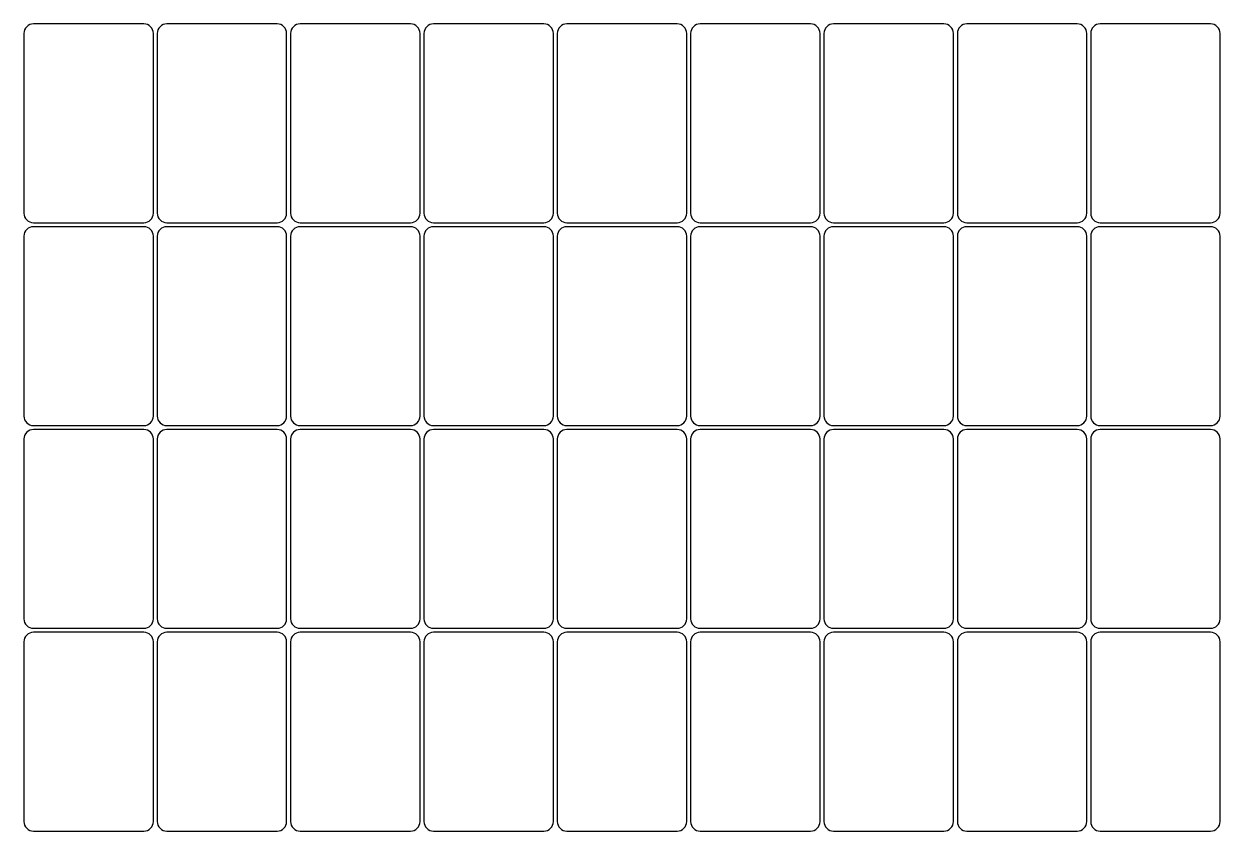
# Model space of a CAD drawing. Header units: millimetres. Extents: x 26 to 405, y -268 to -12.
import ezdxf

# ---------------------------------------------------------------- set-up
doc = ezdxf.new("R2010")
doc.units = ezdxf.units.MM

msp = doc.modelspace()

# ---------------------------------------------------------------- linework, layer by layer
for points in [[(64.42, -74.85, 0.414214), (67.42, -71.85), (67.42, -14.85, 0.414214), (64.42, -11.85), (29.42, -11.85, 0.414214), (26.42, -14.85), (26.42, -71.85, 0.414214), (29.42, -74.85)], [(106.66, -74.85, 0.414214), (109.66, -71.85), (109.66, -14.85, 0.414214), (106.66, -11.85), (71.66, -11.85, 0.414214), (68.66, -14.85), (68.66, -71.85, 0.414214), (71.66, -74.85)], [(148.91, -74.85, 0.414214), (151.91, -71.85), (151.91, -14.85, 0.414214), (148.91, -11.85), (113.91, -11.85, 0.414214), (110.91, -14.85), (110.91, -71.85, 0.414214), (113.91, -74.85)], [(191.16, -74.85, 0.414214), (194.16, -71.85), (194.16, -14.85, 0.414214), (191.16, -11.85), (156.16, -11.85, 0.414214), (153.16, -14.85), (153.16, -71.85, 0.414214), (156.16, -74.85)], [(233.41, -74.85, 0.414214), (236.41, -71.85), (236.41, -14.85, 0.414214), (233.41, -11.85), (198.41, -11.85, 0.414214), (195.41, -14.85), (195.41, -71.85, 0.414214), (198.41, -74.85)], [(275.66, -74.85, 0.414214), (278.66, -71.85), (278.66, -14.85, 0.414214), (275.66, -11.85), (240.66, -11.85, 0.414214), (237.66, -14.85), (237.66, -71.85, 0.414214), (240.66, -74.85)], [(317.91, -74.85, 0.414214), (320.91, -71.85), (320.91, -14.85, 0.414214), (317.91, -11.85), (282.91, -11.85, 0.414214), (279.91, -14.85), (279.91, -71.85, 0.414214), (282.91, -74.85)], [(360.16, -74.85, 0.414214), (363.16, -71.85), (363.16, -14.85, 0.414214), (360.16, -11.85), (325.16, -11.85, 0.414214), (322.16, -14.85), (322.16, -71.85, 0.414214), (325.16, -74.85)], [(402.41, -74.85, 0.414214), (405.41, -71.85), (405.41, -14.85, 0.414214), (402.41, -11.85), (367.41, -11.85, 0.414214), (364.41, -14.85), (364.41, -71.85, 0.414214), (367.41, -74.85)], [(64.42, -139.12, 0.414214), (67.42, -136.12), (67.42, -79.12, 0.414214), (64.42, -76.12), (29.42, -76.12, 0.414214), (26.42, -79.12), (26.42, -136.12, 0.414214), (29.42, -139.12)], [(106.66, -139.12, 0.414214), (109.66, -136.12), (109.66, -79.12, 0.414214), (106.66, -76.12), (71.66, -76.12, 0.414214), (68.66, -79.12), (68.66, -136.12, 0.414214), (71.66, -139.12)], [(148.91, -139.12, 0.414214), (151.91, -136.12), (151.91, -79.12, 0.414214), (148.91, -76.12), (113.91, -76.12, 0.414214), (110.91, -79.12), (110.91, -136.12, 0.414214), (113.91, -139.12)], [(191.16, -139.12, 0.414214), (194.16, -136.12), (194.16, -79.12, 0.414214), (191.16, -76.12), (156.16, -76.12, 0.414214), (153.16, -79.12), (153.16, -136.12, 0.414214), (156.16, -139.12)], [(233.41, -139.12, 0.414214), (236.41, -136.12), (236.41, -79.12, 0.414214), (233.41, -76.12), (198.41, -76.12, 0.414214), (195.41, -79.12), (195.41, -136.12, 0.414214), (198.41, -139.12)], [(275.66, -139.12, 0.414214), (278.66, -136.12), (278.66, -79.12, 0.414214), (275.66, -76.12), (240.66, -76.12, 0.414214), (237.66, -79.12), (237.66, -136.12, 0.414214), (240.66, -139.12)], [(317.91, -139.12, 0.414214), (320.91, -136.12), (320.91, -79.12, 0.414214), (317.91, -76.12), (282.91, -76.12, 0.414214), (279.91, -79.12), (279.91, -136.12, 0.414214), (282.91, -139.12)], [(360.16, -139.12, 0.414214), (363.16, -136.12), (363.16, -79.12, 0.414214), (360.16, -76.12), (325.16, -76.12, 0.414214), (322.16, -79.12), (322.16, -136.12, 0.414214), (325.16, -139.12)], [(402.41, -139.12, 0.414214), (405.41, -136.12), (405.41, -79.12, 0.414214), (402.41, -76.12), (367.41, -76.12, 0.414214), (364.41, -79.12), (364.41, -136.12, 0.414214), (367.41, -139.12)], [(64.42, -203.38, 0.414214), (67.42, -200.38), (67.42, -143.38, 0.414214), (64.42, -140.38), (29.42, -140.38, 0.414214), (26.42, -143.38), (26.42, -200.38, 0.414214), (29.42, -203.38)], [(106.66, -203.38, 0.414214), (109.66, -200.38), (109.66, -143.38, 0.414214), (106.66, -140.38), (71.66, -140.38, 0.414214), (68.66, -143.38), (68.66, -200.38, 0.414214), (71.66, -203.38)], [(148.91, -203.38, 0.414214), (151.91, -200.38), (151.91, -143.38, 0.414214), (148.91, -140.38), (113.91, -140.38, 0.414214), (110.91, -143.38), (110.91, -200.38, 0.414214), (113.91, -203.38)], [(191.16, -203.38, 0.414214), (194.16, -200.38), (194.16, -143.38, 0.414214), (191.16, -140.38), (156.16, -140.38, 0.414214), (153.16, -143.38), (153.16, -200.38, 0.414214), (156.16, -203.38)], [(233.41, -203.38, 0.414214), (236.41, -200.38), (236.41, -143.38, 0.414214), (233.41, -140.38), (198.41, -140.38, 0.414214), (195.41, -143.38), (195.41, -200.38, 0.414214), (198.41, -203.38)], [(275.66, -203.38, 0.414214), (278.66, -200.38), (278.66, -143.38, 0.414214), (275.66, -140.38), (240.66, -140.38, 0.414214), (237.66, -143.38), (237.66, -200.38, 0.414214), (240.66, -203.38)], [(317.91, -203.38, 0.414214), (320.91, -200.38), (320.91, -143.38, 0.414214), (317.91, -140.38), (282.91, -140.38, 0.414214), (279.91, -143.38), (279.91, -200.38, 0.414214), (282.91, -203.38)], [(360.16, -203.38, 0.414214), (363.16, -200.38), (363.16, -143.38, 0.414214), (360.16, -140.38), (325.16, -140.38, 0.414214), (322.16, -143.38), (322.16, -200.38, 0.414214), (325.16, -203.38)], [(402.41, -203.38, 0.414214), (405.41, -200.38), (405.41, -143.38, 0.414214), (402.41, -140.38), (367.41, -140.38, 0.414214), (364.41, -143.38), (364.41, -200.38, 0.414214), (367.41, -203.38)], [(64.42, -267.64, 0.414214), (67.42, -264.64), (67.42, -207.64, 0.414214), (64.42, -204.64), (29.42, -204.64, 0.414214), (26.42, -207.64), (26.42, -264.64, 0.414214), (29.42, -267.64)], [(106.66, -267.64, 0.414214), (109.66, -264.64), (109.66, -207.64, 0.414214), (106.66, -204.64), (71.66, -204.64, 0.414214), (68.66, -207.64), (68.66, -264.64, 0.414214), (71.66, -267.64)], [(148.91, -267.64, 0.414214), (151.91, -264.64), (151.91, -207.64, 0.414214), (148.91, -204.64), (113.91, -204.64, 0.414214), (110.91, -207.64), (110.91, -264.64, 0.414214), (113.91, -267.64)], [(191.16, -267.64, 0.414214), (194.16, -264.64), (194.16, -207.64, 0.414214), (191.16, -204.64), (156.16, -204.64, 0.414214), (153.16, -207.64), (153.16, -264.64, 0.414214), (156.16, -267.64)], [(233.41, -267.64, 0.414214), (236.41, -264.64), (236.41, -207.64, 0.414214), (233.41, -204.64), (198.41, -204.64, 0.414214), (195.41, -207.64), (195.41, -264.64, 0.414214), (198.41, -267.64)], [(275.66, -267.64, 0.414214), (278.66, -264.64), (278.66, -207.64, 0.414214), (275.66, -204.64), (240.66, -204.64, 0.414214), (237.66, -207.64), (237.66, -264.64, 0.414214), (240.66, -267.64)], [(317.91, -267.64, 0.414214), (320.91, -264.64), (320.91, -207.64, 0.414214), (317.91, -204.64), (282.91, -204.64, 0.414214), (279.91, -207.64), (279.91, -264.64, 0.414214), (282.91, -267.64)], [(360.16, -267.64, 0.414214), (363.16, -264.64), (363.16, -207.64, 0.414214), (360.16, -204.64), (325.16, -204.64, 0.414214), (322.16, -207.64), (322.16, -264.64, 0.414214), (325.16, -267.64)], [(402.41, -267.64, 0.414214), (405.41, -264.64), (405.41, -207.64, 0.414214), (402.41, -204.64), (367.41, -204.64, 0.414214), (364.41, -207.64), (364.41, -264.64, 0.414214), (367.41, -267.64)]]:
    msp.add_lwpolyline(points, format="xyb", close=True)

doc.saveas('drawing.dxf')
